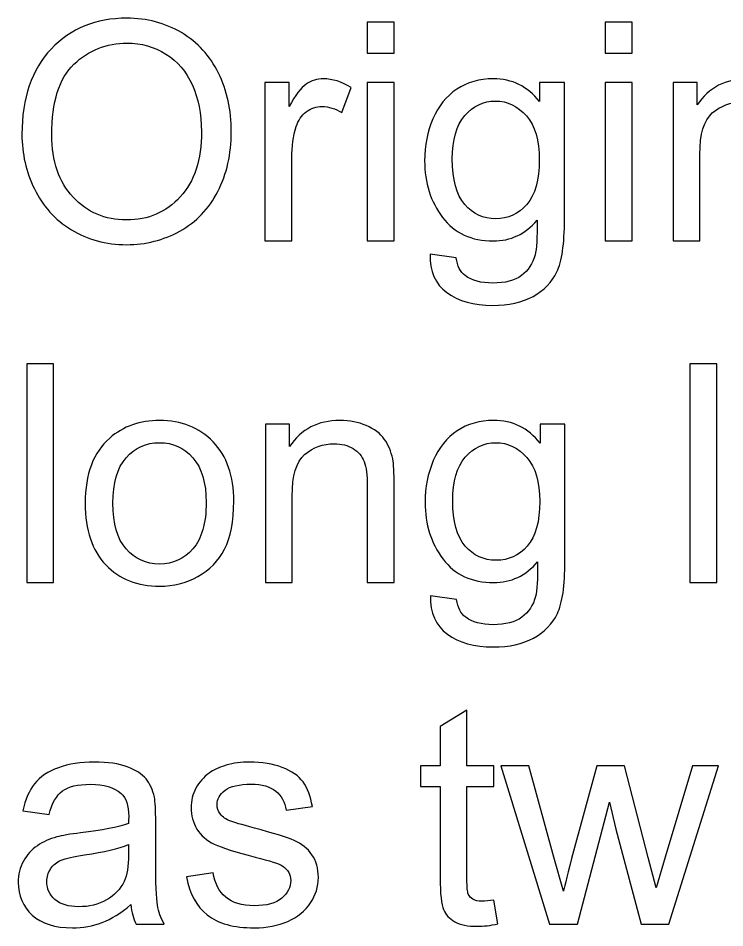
# Model space of a CAD drawing. Header units: centimetres. Extents: x -24.8 to 34.2, y -10 to 25.5.
# Drawn here: x -24.638 to -22.682, y 0.467 to 2.986 of the extents above; entities that cross this region are included whole.
import ezdxf

# ---------------------------------------------------------------- set-up
doc = ezdxf.new("R2010")
doc.units = ezdxf.units.CM
doc.header["$MEASUREMENT"] = 0
doc.layers.add('Layer 1', color=7, linetype='Continuous')

msp = doc.modelspace()

# ---------------------------------------------------------------- linework, layer by layer
at = {"layer": 'Layer 1', "color": 250}
for points, knots in [([(-24.62793, 2.66417), (-24.62793, 2.76478), (-24.60098, 2.84352), (-24.54693, 2.90039), (-24.54693, 2.90039), (-24.49289, 2.95726), (-24.42318, 2.98576), (-24.33766, 2.98576), (-24.33766, 2.98576), (-24.28179, 2.98576), (-24.23127, 2.97236), (-24.18639, 2.94569), (-24.18639, 2.94569), (-24.14152, 2.91888), (-24.10723, 2.88162), (-24.08367, 2.83379), (-24.08367, 2.83379), (-24.0601, 2.78609), (-24.04839, 2.73176), (-24.04839, 2.67123), (-24.04839, 2.67123), (-24.04839, 2.6097), (-24.06067, 2.55467), (-24.0855, 2.50627), (-24.0855, 2.50627), (-24.11034, 2.45773), (-24.14547, 2.42104), (-24.19091, 2.39606), (-24.19091, 2.39606), (-24.23649, 2.37109), (-24.28545, 2.35867), (-24.33809, 2.35867), (-24.33809, 2.35867), (-24.39524, 2.35867), (-24.44618, 2.37236), (-24.49105, 2.40001), (-24.49105, 2.40001), (-24.53607, 2.42753), (-24.57007, 2.46521), (-24.59322, 2.5129), (-24.59322, 2.5129), (-24.61636, 2.56046), (-24.62793, 2.61097), (-24.62793, 2.66417)], [0, 0, 0, 0, 0.0909091, 0.0909091, 0.0909091, 0.0909091, 0.1818182, 0.1818182, 0.1818182, 0.1818182, 0.2727273, 0.2727273, 0.2727273, 0.2727273, 0.3636364, 0.3636364, 0.3636364, 0.3636364, 0.4545455, 0.4545455, 0.4545455, 0.4545455, 0.5454545, 0.5454545, 0.5454545, 0.5454545, 0.6363636, 0.6363636, 0.6363636, 0.6363636, 0.7272727, 0.7272727, 0.7272727, 0.7272727, 0.8181818, 0.8181818, 0.8181818, 0.8181818, 0.9090909, 0.9090909, 0.9090909, 0.9090909, 1, 1, 1, 1]), ([(-23.67219, 2.88938), (-23.67219, 2.88938), (-23.67219, 2.97504), (-23.67219, 2.97504), (-23.67219, 2.97504), (-23.67219, 2.97504), (-23.59768, 2.97504), (-23.59768, 2.97504), (-23.59768, 2.97504), (-23.59768, 2.97504), (-23.59768, 2.88938), (-23.59768, 2.88938), (-23.59768, 2.88938), (-23.59768, 2.88938), (-23.67219, 2.88938), (-23.67219, 2.88938)], [0, 0, 0, 0, 0.25, 0.25, 0.25, 0.25, 0.5, 0.5, 0.5, 0.5, 0.75, 0.75, 0.75, 0.75, 1, 1, 1, 1]), ([(-23.01321, 2.88938), (-23.01321, 2.88938), (-23.01321, 2.97504), (-23.01321, 2.97504), (-23.01321, 2.97504), (-23.01321, 2.97504), (-22.9387, 2.97504), (-22.9387, 2.97504), (-22.9387, 2.97504), (-22.9387, 2.97504), (-22.9387, 2.88938), (-22.9387, 2.88938), (-22.9387, 2.88938), (-22.9387, 2.88938), (-23.01321, 2.88938), (-23.01321, 2.88938)], [0, 0, 0, 0, 0.25, 0.25, 0.25, 0.25, 0.5, 0.5, 0.5, 0.5, 0.75, 0.75, 0.75, 0.75, 1, 1, 1, 1]), ([(-24.54524, 2.6629), (-24.54524, 2.58981), (-24.52562, 2.53238), (-24.48639, 2.49032), (-24.48639, 2.49032), (-24.44703, 2.44827), (-24.39778, 2.42725), (-24.33851, 2.42725), (-24.33851, 2.42725), (-24.27812, 2.42725), (-24.22845, 2.44841), (-24.1895, 2.49089), (-24.1895, 2.49089), (-24.15055, 2.53336), (-24.13094, 2.59362), (-24.13094, 2.67165), (-24.13094, 2.67165), (-24.13094, 2.7209), (-24.13941, 2.76394), (-24.15606, 2.80077), (-24.15606, 2.80077), (-24.17271, 2.8376), (-24.19712, 2.8661), (-24.22915, 2.88642), (-24.22915, 2.88642), (-24.26132, 2.9066), (-24.29731, 2.91676), (-24.33724, 2.91676), (-24.33724, 2.91676), (-24.39411, 2.91676), (-24.44293, 2.89729), (-24.48385, 2.8582), (-24.48385, 2.8582), (-24.52478, 2.81925), (-24.54524, 2.75406), (-24.54524, 2.6629)], [0, 0, 0, 0, 0.1111111, 0.1111111, 0.1111111, 0.1111111, 0.2222222, 0.2222222, 0.2222222, 0.2222222, 0.3333333, 0.3333333, 0.3333333, 0.3333333, 0.4444444, 0.4444444, 0.4444444, 0.4444444, 0.5555556, 0.5555556, 0.5555556, 0.5555556, 0.6666667, 0.6666667, 0.6666667, 0.6666667, 0.7777778, 0.7777778, 0.7777778, 0.7777778, 0.8888889, 0.8888889, 0.8888889, 0.8888889, 1, 1, 1, 1]), ([(-23.95526, 2.36897), (-23.95526, 2.36897), (-23.95526, 2.80796), (-23.95526, 2.80796), (-23.95526, 2.80796), (-23.95526, 2.80796), (-23.88837, 2.80796), (-23.88837, 2.80796), (-23.88837, 2.80796), (-23.88837, 2.80796), (-23.88837, 2.7415), (-23.88837, 2.7415), (-23.88837, 2.7415), (-23.8713, 2.77254), (-23.85549, 2.79315), (-23.84096, 2.80302), (-23.84096, 2.80302), (-23.82656, 2.8129), (-23.81062, 2.81798), (-23.79326, 2.81798), (-23.79326, 2.81798), (-23.76815, 2.81798), (-23.74275, 2.80994), (-23.71678, 2.79399), (-23.71678, 2.79399), (-23.71678, 2.79399), (-23.74246, 2.72485), (-23.74246, 2.72485), (-23.74246, 2.72485), (-23.76053, 2.73571), (-23.77873, 2.74108), (-23.79693, 2.74108), (-23.79693, 2.74108), (-23.8133, 2.74108), (-23.82783, 2.73614), (-23.84082, 2.7264), (-23.84082, 2.7264), (-23.8538, 2.71652), (-23.86297, 2.70298), (-23.86847, 2.68562), (-23.86847, 2.68562), (-23.8768, 2.65923), (-23.88089, 2.63031), (-23.88089, 2.59884), (-23.88089, 2.59884), (-23.88089, 2.59884), (-23.88089, 2.36897), (-23.88089, 2.36897), (-23.88089, 2.36897), (-23.88089, 2.36897), (-23.95526, 2.36897), (-23.95526, 2.36897)], [0, 0, 0, 0, 0.0769231, 0.0769231, 0.0769231, 0.0769231, 0.1538462, 0.1538462, 0.1538462, 0.1538462, 0.2307692, 0.2307692, 0.2307692, 0.2307692, 0.3076923, 0.3076923, 0.3076923, 0.3076923, 0.3846154, 0.3846154, 0.3846154, 0.3846154, 0.4615385, 0.4615385, 0.4615385, 0.4615385, 0.5384615, 0.5384615, 0.5384615, 0.5384615, 0.6153846, 0.6153846, 0.6153846, 0.6153846, 0.6923077, 0.6923077, 0.6923077, 0.6923077, 0.7692308, 0.7692308, 0.7692308, 0.7692308, 0.8461538, 0.8461538, 0.8461538, 0.8461538, 0.9230769, 0.9230769, 0.9230769, 0.9230769, 1, 1, 1, 1]), ([(-23.67219, 2.36897), (-23.67219, 2.36897), (-23.67219, 2.80796), (-23.67219, 2.80796), (-23.67219, 2.80796), (-23.67219, 2.80796), (-23.59768, 2.80796), (-23.59768, 2.80796), (-23.59768, 2.80796), (-23.59768, 2.80796), (-23.59768, 2.36897), (-23.59768, 2.36897), (-23.59768, 2.36897), (-23.59768, 2.36897), (-23.67219, 2.36897), (-23.67219, 2.36897)], [0, 0, 0, 0, 0.25, 0.25, 0.25, 0.25, 0.5, 0.5, 0.5, 0.5, 0.75, 0.75, 0.75, 0.75, 1, 1, 1, 1]), ([(-23.49806, 2.33256), (-23.49806, 2.33256), (-23.42567, 2.32184), (-23.42567, 2.32184), (-23.42567, 2.32184), (-23.42271, 2.29954), (-23.41424, 2.28332), (-23.40055, 2.27302), (-23.40055, 2.27302), (-23.38207, 2.25933), (-23.35681, 2.25241), (-23.32492, 2.25241), (-23.32492, 2.25241), (-23.29034, 2.25241), (-23.26382, 2.25933), (-23.24505, 2.27302), (-23.24505, 2.27302), (-23.22628, 2.28684), (-23.21372, 2.30618), (-23.20709, 2.33087), (-23.20709, 2.33087), (-23.20314, 2.34611), (-23.20144, 2.37786), (-23.20173, 2.4264), (-23.20173, 2.4264), (-23.23418, 2.38816), (-23.27468, 2.36897), (-23.32322, 2.36897), (-23.32322, 2.36897), (-23.38362, 2.36897), (-23.43033, 2.3907), (-23.46335, 2.4343), (-23.46335, 2.4343), (-23.49636, 2.47777), (-23.51302, 2.53012), (-23.51302, 2.59094), (-23.51302, 2.59094), (-23.51302, 2.63285), (-23.5054, 2.67151), (-23.4903, 2.70693), (-23.4903, 2.70693), (-23.47506, 2.74235), (-23.45304, 2.76972), (-23.42426, 2.78905), (-23.42426, 2.78905), (-23.39547, 2.80825), (-23.3616, 2.81798), (-23.3228, 2.81798), (-23.3228, 2.81798), (-23.27101, 2.81798), (-23.22826, 2.79696), (-23.19467, 2.75505), (-23.19467, 2.75505), (-23.19467, 2.75505), (-23.19467, 2.80796), (-23.19467, 2.80796), (-23.19467, 2.80796), (-23.19467, 2.80796), (-23.12595, 2.80796), (-23.12595, 2.80796), (-23.12595, 2.80796), (-23.12595, 2.80796), (-23.12595, 2.42852), (-23.12595, 2.42852), (-23.12595, 2.42852), (-23.12595, 2.36022), (-23.13301, 2.31168), (-23.14684, 2.28318), (-23.14684, 2.28318), (-23.16081, 2.25467), (-23.18282, 2.23209), (-23.21302, 2.21558), (-23.21302, 2.21558), (-23.24321, 2.19907), (-23.28033, 2.19075), (-23.32449, 2.19075), (-23.32449, 2.19075), (-23.37684, 2.19075), (-23.41918, 2.2026), (-23.45135, 2.22617), (-23.45135, 2.22617), (-23.48366, 2.24973), (-23.49919, 2.28515), (-23.49806, 2.33256)], [0, 0, 0, 0, 0.047619, 0.047619, 0.047619, 0.047619, 0.0952381, 0.0952381, 0.0952381, 0.0952381, 0.1428571, 0.1428571, 0.1428571, 0.1428571, 0.1904762, 0.1904762, 0.1904762, 0.1904762, 0.2380952, 0.2380952, 0.2380952, 0.2380952, 0.2857143, 0.2857143, 0.2857143, 0.2857143, 0.3333333, 0.3333333, 0.3333333, 0.3333333, 0.3809524, 0.3809524, 0.3809524, 0.3809524, 0.4285714, 0.4285714, 0.4285714, 0.4285714, 0.4761905, 0.4761905, 0.4761905, 0.4761905, 0.5238095, 0.5238095, 0.5238095, 0.5238095, 0.5714286, 0.5714286, 0.5714286, 0.5714286, 0.6190476, 0.6190476, 0.6190476, 0.6190476, 0.6666667, 0.6666667, 0.6666667, 0.6666667, 0.7142857, 0.7142857, 0.7142857, 0.7142857, 0.7619048, 0.7619048, 0.7619048, 0.7619048, 0.8095238, 0.8095238, 0.8095238, 0.8095238, 0.8571429, 0.8571429, 0.8571429, 0.8571429, 0.9047619, 0.9047619, 0.9047619, 0.9047619, 0.952381, 0.952381, 0.952381, 0.952381, 1, 1, 1, 1]), ([(-23.01321, 2.36897), (-23.01321, 2.36897), (-23.01321, 2.80796), (-23.01321, 2.80796), (-23.01321, 2.80796), (-23.01321, 2.80796), (-22.9387, 2.80796), (-22.9387, 2.80796), (-22.9387, 2.80796), (-22.9387, 2.80796), (-22.9387, 2.36897), (-22.9387, 2.36897), (-22.9387, 2.36897), (-22.9387, 2.36897), (-23.01321, 2.36897), (-23.01321, 2.36897)], [0, 0, 0, 0, 0.25, 0.25, 0.25, 0.25, 0.5, 0.5, 0.5, 0.5, 0.75, 0.75, 0.75, 0.75, 1, 1, 1, 1]), ([(-22.82539, 2.36897), (-22.82539, 2.36897), (-22.82539, 2.80796), (-22.82539, 2.80796), (-22.82539, 2.80796), (-22.82539, 2.80796), (-22.7585, 2.80796), (-22.7585, 2.80796), (-22.7585, 2.80796), (-22.7585, 2.80796), (-22.7585, 2.74559), (-22.7585, 2.74559), (-22.7585, 2.74559), (-22.72619, 2.79385), (-22.67962, 2.81798), (-22.61881, 2.81798), (-22.61881, 2.81798), (-22.59228, 2.81798), (-22.56801, 2.81318), (-22.54585, 2.80373), (-22.54585, 2.80373), (-22.52356, 2.79413), (-22.50705, 2.78172), (-22.49604, 2.76619), (-22.49604, 2.76619), (-22.48489, 2.75081), (-22.47727, 2.73247), (-22.47276, 2.7113), (-22.47276, 2.7113), (-22.47008, 2.69747), (-22.46866, 2.67334), (-22.46866, 2.63891), (-22.46866, 2.63891), (-22.46866, 2.63891), (-22.46866, 2.36897), (-22.46866, 2.36897), (-22.46866, 2.36897), (-22.46866, 2.36897), (-22.54317, 2.36897), (-22.54317, 2.36897), (-22.54317, 2.36897), (-22.54317, 2.36897), (-22.54317, 2.63609), (-22.54317, 2.63609), (-22.54317, 2.63609), (-22.54317, 2.66629), (-22.54599, 2.68901), (-22.55178, 2.70411), (-22.55178, 2.70411), (-22.55756, 2.71906), (-22.56786, 2.73106), (-22.58254, 2.73995), (-22.58254, 2.73995), (-22.59736, 2.74898), (-22.61457, 2.75349), (-22.63447, 2.75349), (-22.63447, 2.75349), (-22.66622, 2.75349), (-22.69345, 2.74333), (-22.71659, 2.7233), (-22.71659, 2.7233), (-22.7396, 2.70312), (-22.75103, 2.66502), (-22.75103, 2.60872), (-22.75103, 2.60872), (-22.75103, 2.60872), (-22.75103, 2.36897), (-22.75103, 2.36897), (-22.75103, 2.36897), (-22.75103, 2.36897), (-22.82539, 2.36897), (-22.82539, 2.36897)], [0, 0, 0, 0, 0.0555556, 0.0555556, 0.0555556, 0.0555556, 0.1111111, 0.1111111, 0.1111111, 0.1111111, 0.1666667, 0.1666667, 0.1666667, 0.1666667, 0.2222222, 0.2222222, 0.2222222, 0.2222222, 0.2777778, 0.2777778, 0.2777778, 0.2777778, 0.3333333, 0.3333333, 0.3333333, 0.3333333, 0.3888889, 0.3888889, 0.3888889, 0.3888889, 0.4444444, 0.4444444, 0.4444444, 0.4444444, 0.5, 0.5, 0.5, 0.5, 0.5555556, 0.5555556, 0.5555556, 0.5555556, 0.6111111, 0.6111111, 0.6111111, 0.6111111, 0.6666667, 0.6666667, 0.6666667, 0.6666667, 0.7222222, 0.7222222, 0.7222222, 0.7222222, 0.7777778, 0.7777778, 0.7777778, 0.7777778, 0.8333333, 0.8333333, 0.8333333, 0.8333333, 0.8888889, 0.8888889, 0.8888889, 0.8888889, 0.9444444, 0.9444444, 0.9444444, 0.9444444, 1, 1, 1, 1]), ([(-23.43653, 2.5963), (-23.43653, 2.53873), (-23.4251, 2.49667), (-23.4021, 2.47029), (-23.4021, 2.47029), (-23.37924, 2.44376), (-23.3506, 2.43064), (-23.31617, 2.43064), (-23.31617, 2.43064), (-23.28202, 2.43064), (-23.25337, 2.44376), (-23.23023, 2.47), (-23.23023, 2.47), (-23.20709, 2.49639), (-23.19552, 2.5376), (-23.19552, 2.5939), (-23.19552, 2.5939), (-23.19552, 2.64766), (-23.20737, 2.68816), (-23.23122, 2.7154), (-23.23122, 2.7154), (-23.25507, 2.74263), (-23.28385, 2.75632), (-23.31744, 2.75632), (-23.31744, 2.75632), (-23.35046, 2.75632), (-23.37854, 2.74291), (-23.40182, 2.71596), (-23.40182, 2.71596), (-23.42496, 2.68915), (-23.43653, 2.64921), (-23.43653, 2.5963)], [0, 0, 0, 0, 0.125, 0.125, 0.125, 0.125, 0.25, 0.25, 0.25, 0.25, 0.375, 0.375, 0.375, 0.375, 0.5, 0.5, 0.5, 0.5, 0.625, 0.625, 0.625, 0.625, 0.75, 0.75, 0.75, 0.75, 0.875, 0.875, 0.875, 0.875, 1, 1, 1, 1]), ([(-24.61466, 1.42311), (-24.61466, 1.42311), (-24.61466, 2.02918), (-24.61466, 2.02918), (-24.61466, 2.02918), (-24.61466, 2.02918), (-24.5403, 2.02918), (-24.5403, 2.02918), (-24.5403, 2.02918), (-24.5403, 2.02918), (-24.5403, 1.42311), (-24.5403, 1.42311), (-24.5403, 1.42311), (-24.5403, 1.42311), (-24.61466, 1.42311), (-24.61466, 1.42311)], [0, 0, 0, 0, 0.25, 0.25, 0.25, 0.25, 0.5, 0.5, 0.5, 0.5, 0.75, 0.75, 0.75, 0.75, 1, 1, 1, 1]), ([(-22.77869, 1.42311), (-22.77869, 1.42311), (-22.77869, 2.02918), (-22.77869, 2.02918), (-22.77869, 2.02918), (-22.77869, 2.02918), (-22.70433, 2.02918), (-22.70433, 2.02918), (-22.70433, 2.02918), (-22.70433, 2.02918), (-22.70433, 1.42311), (-22.70433, 1.42311), (-22.70433, 1.42311), (-22.70433, 1.42311), (-22.77869, 1.42311), (-22.77869, 1.42311)], [0, 0, 0, 0, 0.25, 0.25, 0.25, 0.25, 0.5, 0.5, 0.5, 0.5, 0.75, 0.75, 0.75, 0.75, 1, 1, 1, 1]), ([(-24.45267, 1.64268), (-24.45267, 1.72396), (-24.43009, 1.78421), (-24.3848, 1.8233), (-24.3848, 1.8233), (-24.34712, 1.85575), (-24.30112, 1.87212), (-24.24679, 1.87212), (-24.24679, 1.87212), (-24.18639, 1.87212), (-24.13701, 1.85237), (-24.09877, 1.81271), (-24.09877, 1.81271), (-24.06038, 1.7732), (-24.04133, 1.71859), (-24.04133, 1.64889), (-24.04133, 1.64889), (-24.04133, 1.5923), (-24.0498, 1.54785), (-24.06673, 1.51554), (-24.06673, 1.51554), (-24.08367, 1.48308), (-24.10836, 1.45796), (-24.14067, 1.44004), (-24.14067, 1.44004), (-24.17313, 1.42212), (-24.20841, 1.41323), (-24.24679, 1.41323), (-24.24679, 1.41323), (-24.30817, 1.41323), (-24.35784, 1.43285), (-24.3958, 1.47236), (-24.3958, 1.47236), (-24.43376, 1.51173), (-24.45267, 1.56845), (-24.45267, 1.64268)], [0, 0, 0, 0, 0.1111111, 0.1111111, 0.1111111, 0.1111111, 0.2222222, 0.2222222, 0.2222222, 0.2222222, 0.3333333, 0.3333333, 0.3333333, 0.3333333, 0.4444444, 0.4444444, 0.4444444, 0.4444444, 0.5555556, 0.5555556, 0.5555556, 0.5555556, 0.6666667, 0.6666667, 0.6666667, 0.6666667, 0.7777778, 0.7777778, 0.7777778, 0.7777778, 0.8888889, 0.8888889, 0.8888889, 0.8888889, 1, 1, 1, 1]), ([(-23.95399, 1.42311), (-23.95399, 1.42311), (-23.95399, 1.8621), (-23.95399, 1.8621), (-23.95399, 1.8621), (-23.95399, 1.8621), (-23.8871, 1.8621), (-23.8871, 1.8621), (-23.8871, 1.8621), (-23.8871, 1.8621), (-23.8871, 1.79973), (-23.8871, 1.79973), (-23.8871, 1.79973), (-23.85479, 1.84799), (-23.80822, 1.87212), (-23.74741, 1.87212), (-23.74741, 1.87212), (-23.72088, 1.87212), (-23.69661, 1.86732), (-23.67445, 1.85787), (-23.67445, 1.85787), (-23.65216, 1.84827), (-23.63565, 1.83586), (-23.62464, 1.82033), (-23.62464, 1.82033), (-23.61349, 1.80495), (-23.60587, 1.78661), (-23.60136, 1.76544), (-23.60136, 1.76544), (-23.59868, 1.75161), (-23.59726, 1.72748), (-23.59726, 1.69305), (-23.59726, 1.69305), (-23.59726, 1.69305), (-23.59726, 1.42311), (-23.59726, 1.42311), (-23.59726, 1.42311), (-23.59726, 1.42311), (-23.67177, 1.42311), (-23.67177, 1.42311), (-23.67177, 1.42311), (-23.67177, 1.42311), (-23.67177, 1.69023), (-23.67177, 1.69023), (-23.67177, 1.69023), (-23.67177, 1.72043), (-23.67459, 1.74315), (-23.68038, 1.75825), (-23.68038, 1.75825), (-23.68616, 1.7732), (-23.69646, 1.7852), (-23.71114, 1.79409), (-23.71114, 1.79409), (-23.72596, 1.80312), (-23.74317, 1.80763), (-23.76307, 1.80763), (-23.76307, 1.80763), (-23.79482, 1.80763), (-23.82205, 1.79747), (-23.84519, 1.77744), (-23.84519, 1.77744), (-23.8682, 1.75726), (-23.87963, 1.71916), (-23.87963, 1.66286), (-23.87963, 1.66286), (-23.87963, 1.66286), (-23.87963, 1.42311), (-23.87963, 1.42311), (-23.87963, 1.42311), (-23.87963, 1.42311), (-23.95399, 1.42311), (-23.95399, 1.42311)], [0, 0, 0, 0, 0.0555556, 0.0555556, 0.0555556, 0.0555556, 0.1111111, 0.1111111, 0.1111111, 0.1111111, 0.1666667, 0.1666667, 0.1666667, 0.1666667, 0.2222222, 0.2222222, 0.2222222, 0.2222222, 0.2777778, 0.2777778, 0.2777778, 0.2777778, 0.3333333, 0.3333333, 0.3333333, 0.3333333, 0.3888889, 0.3888889, 0.3888889, 0.3888889, 0.4444444, 0.4444444, 0.4444444, 0.4444444, 0.5, 0.5, 0.5, 0.5, 0.5555556, 0.5555556, 0.5555556, 0.5555556, 0.6111111, 0.6111111, 0.6111111, 0.6111111, 0.6666667, 0.6666667, 0.6666667, 0.6666667, 0.7222222, 0.7222222, 0.7222222, 0.7222222, 0.7777778, 0.7777778, 0.7777778, 0.7777778, 0.8333333, 0.8333333, 0.8333333, 0.8333333, 0.8888889, 0.8888889, 0.8888889, 0.8888889, 0.9444444, 0.9444444, 0.9444444, 0.9444444, 1, 1, 1, 1]), ([(-23.4968, 1.3867), (-23.4968, 1.3867), (-23.42441, 1.37598), (-23.42441, 1.37598), (-23.42441, 1.37598), (-23.42145, 1.35368), (-23.41298, 1.33746), (-23.39929, 1.32716), (-23.39929, 1.32716), (-23.38081, 1.31347), (-23.35555, 1.30655), (-23.32366, 1.30655), (-23.32366, 1.30655), (-23.28908, 1.30655), (-23.26256, 1.31347), (-23.24379, 1.32716), (-23.24379, 1.32716), (-23.22502, 1.34098), (-23.21246, 1.36032), (-23.20583, 1.38501), (-23.20583, 1.38501), (-23.20188, 1.40025), (-23.20018, 1.432), (-23.20047, 1.48054), (-23.20047, 1.48054), (-23.23292, 1.4423), (-23.27342, 1.42311), (-23.32196, 1.42311), (-23.32196, 1.42311), (-23.38236, 1.42311), (-23.42907, 1.44484), (-23.46209, 1.48844), (-23.46209, 1.48844), (-23.4951, 1.53191), (-23.51176, 1.58426), (-23.51176, 1.64508), (-23.51176, 1.64508), (-23.51176, 1.68699), (-23.50414, 1.72565), (-23.48904, 1.76107), (-23.48904, 1.76107), (-23.4738, 1.79649), (-23.45178, 1.82386), (-23.423, 1.84319), (-23.423, 1.84319), (-23.39421, 1.86239), (-23.36034, 1.87212), (-23.32154, 1.87212), (-23.32154, 1.87212), (-23.26975, 1.87212), (-23.227, 1.8511), (-23.19341, 1.80919), (-23.19341, 1.80919), (-23.19341, 1.80919), (-23.19341, 1.8621), (-23.19341, 1.8621), (-23.19341, 1.8621), (-23.19341, 1.8621), (-23.12469, 1.8621), (-23.12469, 1.8621), (-23.12469, 1.8621), (-23.12469, 1.8621), (-23.12469, 1.48266), (-23.12469, 1.48266), (-23.12469, 1.48266), (-23.12469, 1.41436), (-23.13175, 1.36582), (-23.14558, 1.33732), (-23.14558, 1.33732), (-23.15955, 1.30881), (-23.18156, 1.28623), (-23.21176, 1.26972), (-23.21176, 1.26972), (-23.24195, 1.25321), (-23.27907, 1.24489), (-23.32323, 1.24489), (-23.32323, 1.24489), (-23.37558, 1.24489), (-23.41792, 1.25674), (-23.45009, 1.28031), (-23.45009, 1.28031), (-23.4824, 1.30387), (-23.49793, 1.33929), (-23.4968, 1.3867)], [0, 0, 0, 0, 0.047619, 0.047619, 0.047619, 0.047619, 0.0952381, 0.0952381, 0.0952381, 0.0952381, 0.1428571, 0.1428571, 0.1428571, 0.1428571, 0.1904762, 0.1904762, 0.1904762, 0.1904762, 0.2380952, 0.2380952, 0.2380952, 0.2380952, 0.2857143, 0.2857143, 0.2857143, 0.2857143, 0.3333333, 0.3333333, 0.3333333, 0.3333333, 0.3809524, 0.3809524, 0.3809524, 0.3809524, 0.4285714, 0.4285714, 0.4285714, 0.4285714, 0.4761905, 0.4761905, 0.4761905, 0.4761905, 0.5238095, 0.5238095, 0.5238095, 0.5238095, 0.5714286, 0.5714286, 0.5714286, 0.5714286, 0.6190476, 0.6190476, 0.6190476, 0.6190476, 0.6666667, 0.6666667, 0.6666667, 0.6666667, 0.7142857, 0.7142857, 0.7142857, 0.7142857, 0.7619048, 0.7619048, 0.7619048, 0.7619048, 0.8095238, 0.8095238, 0.8095238, 0.8095238, 0.8571429, 0.8571429, 0.8571429, 0.8571429, 0.9047619, 0.9047619, 0.9047619, 0.9047619, 0.952381, 0.952381, 0.952381, 0.952381, 1, 1, 1, 1]), ([(-24.37619, 1.64268), (-24.37619, 1.58637), (-24.36391, 1.54432), (-24.33936, 1.51638), (-24.33936, 1.51638), (-24.3148, 1.4883), (-24.2839, 1.47433), (-24.24679, 1.47433), (-24.24679, 1.47433), (-24.20982, 1.47433), (-24.17906, 1.48844), (-24.1545, 1.51652), (-24.1545, 1.51652), (-24.13009, 1.54461), (-24.11782, 1.5875), (-24.11782, 1.64508), (-24.11782, 1.64508), (-24.11782, 1.6994), (-24.13009, 1.74061), (-24.15479, 1.76855), (-24.15479, 1.76855), (-24.17948, 1.79649), (-24.2101, 1.81046), (-24.24679, 1.81046), (-24.24679, 1.81046), (-24.2839, 1.81046), (-24.3148, 1.79649), (-24.33936, 1.76869), (-24.33936, 1.76869), (-24.36391, 1.74089), (-24.37619, 1.69884), (-24.37619, 1.64268)], [0, 0, 0, 0, 0.125, 0.125, 0.125, 0.125, 0.25, 0.25, 0.25, 0.25, 0.375, 0.375, 0.375, 0.375, 0.5, 0.5, 0.5, 0.5, 0.625, 0.625, 0.625, 0.625, 0.75, 0.75, 0.75, 0.75, 0.875, 0.875, 0.875, 0.875, 1, 1, 1, 1]), ([(-23.43527, 1.65044), (-23.43527, 1.59287), (-23.42384, 1.55081), (-23.40084, 1.52443), (-23.40084, 1.52443), (-23.37798, 1.4979), (-23.34934, 1.48478), (-23.31491, 1.48478), (-23.31491, 1.48478), (-23.28076, 1.48478), (-23.25211, 1.4979), (-23.22897, 1.52414), (-23.22897, 1.52414), (-23.20583, 1.55053), (-23.19426, 1.59174), (-23.19426, 1.64804), (-23.19426, 1.64804), (-23.19426, 1.7018), (-23.20611, 1.7423), (-23.22996, 1.76954), (-23.22996, 1.76954), (-23.25381, 1.79677), (-23.28259, 1.81046), (-23.31618, 1.81046), (-23.31618, 1.81046), (-23.3492, 1.81046), (-23.37728, 1.79705), (-23.40056, 1.7701), (-23.40056, 1.7701), (-23.4237, 1.74329), (-23.43527, 1.70335), (-23.43527, 1.65044)], [0, 0, 0, 0, 0.125, 0.125, 0.125, 0.125, 0.25, 0.25, 0.25, 0.25, 0.375, 0.375, 0.375, 0.375, 0.5, 0.5, 0.5, 0.5, 0.625, 0.625, 0.625, 0.625, 0.75, 0.75, 0.75, 0.75, 0.875, 0.875, 0.875, 0.875, 1, 1, 1, 1]), ([(-23.32111, 0.54385), (-23.32111, 0.54385), (-23.31039, 0.4781), (-23.31039, 0.4781), (-23.31039, 0.4781), (-23.33127, 0.47372), (-23.35004, 0.47146), (-23.36655, 0.47146), (-23.36655, 0.47146), (-23.39364, 0.47146), (-23.41453, 0.4757), (-23.42949, 0.48431), (-23.42949, 0.48431), (-23.4443, 0.49277), (-23.45474, 0.50406), (-23.46081, 0.51803), (-23.46081, 0.51803), (-23.46688, 0.53186), (-23.46998, 0.56121), (-23.46998, 0.6058), (-23.46998, 0.6058), (-23.46998, 0.6058), (-23.46998, 0.85839), (-23.46998, 0.85839), (-23.46998, 0.85839), (-23.46998, 0.85839), (-23.52459, 0.85839), (-23.52459, 0.85839), (-23.52459, 0.85839), (-23.52459, 0.85839), (-23.52459, 0.91624), (-23.52459, 0.91624), (-23.52459, 0.91624), (-23.52459, 0.91624), (-23.46998, 0.91624), (-23.46998, 0.91624), (-23.46998, 0.91624), (-23.46998, 0.91624), (-23.46998, 1.02504), (-23.46998, 1.02504), (-23.46998, 1.02504), (-23.46998, 1.02504), (-23.3959, 1.06963), (-23.3959, 1.06963), (-23.3959, 1.06963), (-23.3959, 1.06963), (-23.3959, 0.91624), (-23.3959, 0.91624), (-23.3959, 0.91624), (-23.3959, 0.91624), (-23.32111, 0.91624), (-23.32111, 0.91624), (-23.32111, 0.91624), (-23.32111, 0.91624), (-23.32111, 0.85839), (-23.32111, 0.85839), (-23.32111, 0.85839), (-23.32111, 0.85839), (-23.3959, 0.85839), (-23.3959, 0.85839), (-23.3959, 0.85839), (-23.3959, 0.85839), (-23.3959, 0.60171), (-23.3959, 0.60171), (-23.3959, 0.60171), (-23.3959, 0.5804), (-23.39463, 0.56685), (-23.39209, 0.56079), (-23.39209, 0.56079), (-23.38941, 0.55472), (-23.38518, 0.54992), (-23.37925, 0.54625), (-23.37925, 0.54625), (-23.37332, 0.54273), (-23.36486, 0.54089), (-23.35385, 0.54089), (-23.35385, 0.54089), (-23.34552, 0.54089), (-23.33466, 0.54188), (-23.32111, 0.54385)], [0, 0, 0, 0, 0.05, 0.05, 0.05, 0.05, 0.1, 0.1, 0.1, 0.1, 0.15, 0.15, 0.15, 0.15, 0.2, 0.2, 0.2, 0.2, 0.25, 0.25, 0.25, 0.25, 0.3, 0.3, 0.3, 0.3, 0.35, 0.35, 0.35, 0.35, 0.4, 0.4, 0.4, 0.4, 0.45, 0.45, 0.45, 0.45, 0.5, 0.5, 0.5, 0.5, 0.55, 0.55, 0.55, 0.55, 0.6, 0.6, 0.6, 0.6, 0.65, 0.65, 0.65, 0.65, 0.7, 0.7, 0.7, 0.7, 0.75, 0.75, 0.75, 0.75, 0.8, 0.8, 0.8, 0.8, 0.85, 0.85, 0.85, 0.85, 0.9, 0.9, 0.9, 0.9, 0.95, 0.95, 0.95, 0.95, 1, 1, 1, 1]), ([(-24.32652, 0.53144), (-24.35417, 0.50801), (-24.3807, 0.4915), (-24.4061, 0.48177), (-24.4061, 0.48177), (-24.43164, 0.47217), (-24.45902, 0.46737), (-24.48823, 0.46737), (-24.48823, 0.46737), (-24.53649, 0.46737), (-24.57346, 0.47908), (-24.59942, 0.50265), (-24.59942, 0.50265), (-24.62525, 0.52622), (-24.63823, 0.55641), (-24.63823, 0.59296), (-24.63823, 0.59296), (-24.63823, 0.61455), (-24.63343, 0.63416), (-24.62355, 0.65194), (-24.62355, 0.65194), (-24.61382, 0.66972), (-24.60098, 0.68398), (-24.58517, 0.6947), (-24.58517, 0.6947), (-24.56923, 0.70542), (-24.55145, 0.71361), (-24.53155, 0.71911), (-24.53155, 0.71911), (-24.51702, 0.72292), (-24.495, 0.72673), (-24.46551, 0.73026), (-24.46551, 0.73026), (-24.4054, 0.73746), (-24.36109, 0.74592), (-24.33273, 0.75594), (-24.33273, 0.75594), (-24.33244, 0.7661), (-24.3323, 0.77259), (-24.3323, 0.77527), (-24.3323, 0.77527), (-24.3323, 0.80561), (-24.33936, 0.82706), (-24.35347, 0.83934), (-24.35347, 0.83934), (-24.37238, 0.85627), (-24.40074, 0.8646), (-24.43814, 0.8646), (-24.43814, 0.8646), (-24.47313, 0.8646), (-24.49895, 0.85853), (-24.51575, 0.84625), (-24.51575, 0.84625), (-24.5324, 0.83398), (-24.54467, 0.81225), (-24.55272, 0.78106), (-24.55272, 0.78106), (-24.55272, 0.78106), (-24.62539, 0.79108), (-24.62539, 0.79108), (-24.62539, 0.79108), (-24.61876, 0.82212), (-24.60789, 0.84738), (-24.59279, 0.86643), (-24.59279, 0.86643), (-24.57769, 0.88562), (-24.55568, 0.90044), (-24.52703, 0.91074), (-24.52703, 0.91074), (-24.49839, 0.92104), (-24.46523, 0.92626), (-24.42741, 0.92626), (-24.42741, 0.92626), (-24.38988, 0.92626), (-24.35954, 0.92175), (-24.33611, 0.913), (-24.33611, 0.913), (-24.31269, 0.90411), (-24.29547, 0.8931), (-24.28433, 0.8797), (-24.28433, 0.8797), (-24.27332, 0.86629), (-24.2657, 0.8495), (-24.26118, 0.82904), (-24.26118, 0.82904), (-24.25878, 0.81634), (-24.25751, 0.79348), (-24.25751, 0.76046), (-24.25751, 0.76046), (-24.25751, 0.76046), (-24.25751, 0.66126), (-24.25751, 0.66126), (-24.25751, 0.66126), (-24.25751, 0.59197), (-24.25596, 0.54823), (-24.25272, 0.53003), (-24.25272, 0.53003), (-24.24961, 0.51168), (-24.24326, 0.49404), (-24.23395, 0.47725), (-24.23395, 0.47725), (-24.23395, 0.47725), (-24.3117, 0.47725), (-24.3117, 0.47725), (-24.3117, 0.47725), (-24.31932, 0.49263), (-24.3244, 0.51069), (-24.32652, 0.53144)], [0, 0, 0, 0, 0.037037, 0.037037, 0.037037, 0.037037, 0.0740741, 0.0740741, 0.0740741, 0.0740741, 0.1111111, 0.1111111, 0.1111111, 0.1111111, 0.1481481, 0.1481481, 0.1481481, 0.1481481, 0.1851852, 0.1851852, 0.1851852, 0.1851852, 0.2222222, 0.2222222, 0.2222222, 0.2222222, 0.2592593, 0.2592593, 0.2592593, 0.2592593, 0.2962963, 0.2962963, 0.2962963, 0.2962963, 0.3333333, 0.3333333, 0.3333333, 0.3333333, 0.3703704, 0.3703704, 0.3703704, 0.3703704, 0.4074074, 0.4074074, 0.4074074, 0.4074074, 0.4444444, 0.4444444, 0.4444444, 0.4444444, 0.4814815, 0.4814815, 0.4814815, 0.4814815, 0.5185185, 0.5185185, 0.5185185, 0.5185185, 0.5555556, 0.5555556, 0.5555556, 0.5555556, 0.5925926, 0.5925926, 0.5925926, 0.5925926, 0.6296296, 0.6296296, 0.6296296, 0.6296296, 0.6666667, 0.6666667, 0.6666667, 0.6666667, 0.7037037, 0.7037037, 0.7037037, 0.7037037, 0.7407407, 0.7407407, 0.7407407, 0.7407407, 0.7777778, 0.7777778, 0.7777778, 0.7777778, 0.8148148, 0.8148148, 0.8148148, 0.8148148, 0.8518519, 0.8518519, 0.8518519, 0.8518519, 0.8888889, 0.8888889, 0.8888889, 0.8888889, 0.9259259, 0.9259259, 0.9259259, 0.9259259, 0.962963, 0.962963, 0.962963, 0.962963, 1, 1, 1, 1]), ([(-24.17186, 0.60834), (-24.17186, 0.60834), (-24.09835, 0.61991), (-24.09835, 0.61991), (-24.09835, 0.61991), (-24.09425, 0.59042), (-24.08268, 0.56784), (-24.06377, 0.55204), (-24.06377, 0.55204), (-24.04501, 0.53638), (-24.01862, 0.52847), (-23.98461, 0.52847), (-23.98461, 0.52847), (-23.95046, 0.52847), (-23.92506, 0.53553), (-23.90855, 0.54936), (-23.90855, 0.54936), (-23.89204, 0.56333), (-23.88372, 0.5797), (-23.88372, 0.59832), (-23.88372, 0.59832), (-23.88372, 0.61526), (-23.89106, 0.62838), (-23.90573, 0.63812), (-23.90573, 0.63812), (-23.91589, 0.64475), (-23.94129, 0.65307), (-23.98179, 0.66323), (-23.98179, 0.66323), (-24.03626, 0.67706), (-24.07422, 0.68892), (-24.09524, 0.69907), (-24.09524, 0.69907), (-24.11627, 0.70909), (-24.13235, 0.72306), (-24.14322, 0.74084), (-24.14322, 0.74084), (-24.15408, 0.75862), (-24.15959, 0.77824), (-24.15959, 0.79969), (-24.15959, 0.79969), (-24.15959, 0.8193), (-24.15507, 0.83736), (-24.14604, 0.85401), (-24.14604, 0.85401), (-24.13715, 0.87081), (-24.12488, 0.88463), (-24.10949, 0.89564), (-24.10949, 0.89564), (-24.09792, 0.90411), (-24.08212, 0.91145), (-24.06222, 0.91737), (-24.06222, 0.91737), (-24.04218, 0.9233), (-24.02074, 0.92626), (-23.99788, 0.92626), (-23.99788, 0.92626), (-23.96345, 0.92626), (-23.93325, 0.92118), (-23.90714, 0.9113), (-23.90714, 0.9113), (-23.88104, 0.90143), (-23.86185, 0.88802), (-23.84943, 0.87109), (-23.84943, 0.87109), (-23.83701, 0.85401), (-23.82854, 0.83144), (-23.82389, 0.80307), (-23.82389, 0.80307), (-23.82389, 0.80307), (-23.89656, 0.79305), (-23.89656, 0.79305), (-23.89656, 0.79305), (-23.89995, 0.81563), (-23.90954, 0.83327), (-23.92535, 0.84597), (-23.92535, 0.84597), (-23.94115, 0.85867), (-23.96359, 0.86502), (-23.99251, 0.86502), (-23.99251, 0.86502), (-24.02666, 0.86502), (-24.05107, 0.85938), (-24.06561, 0.84809), (-24.06561, 0.84809), (-24.08028, 0.8368), (-24.08762, 0.82353), (-24.08762, 0.80844), (-24.08762, 0.80844), (-24.08762, 0.7987), (-24.08452, 0.79009), (-24.07845, 0.78233), (-24.07845, 0.78233), (-24.07238, 0.77429), (-24.06293, 0.7678), (-24.04995, 0.76243), (-24.04995, 0.76243), (-24.04247, 0.75975), (-24.02059, 0.7534), (-23.98419, 0.74352), (-23.98419, 0.74352), (-23.93155, 0.72941), (-23.89487, 0.71798), (-23.87412, 0.70895), (-23.87412, 0.70895), (-23.85324, 0.70006), (-23.83687, 0.68694), (-23.82502, 0.66987), (-23.82502, 0.66987), (-23.81316, 0.65279), (-23.80724, 0.63162), (-23.80724, 0.60622), (-23.80724, 0.60622), (-23.80724, 0.58139), (-23.81457, 0.55811), (-23.82897, 0.53609), (-23.82897, 0.53609), (-23.8435, 0.51422), (-23.86439, 0.49729), (-23.89162, 0.48529), (-23.89162, 0.48529), (-23.91885, 0.4733), (-23.94976, 0.46737), (-23.98419, 0.46737), (-23.98419, 0.46737), (-24.04134, 0.46737), (-24.0848, 0.47923), (-24.11472, 0.50293), (-24.11472, 0.50293), (-24.14463, 0.52664), (-24.16368, 0.56177), (-24.17186, 0.60834)], [0, 0, 0, 0, 0.030303, 0.030303, 0.030303, 0.030303, 0.0606061, 0.0606061, 0.0606061, 0.0606061, 0.0909091, 0.0909091, 0.0909091, 0.0909091, 0.1212121, 0.1212121, 0.1212121, 0.1212121, 0.1515152, 0.1515152, 0.1515152, 0.1515152, 0.1818182, 0.1818182, 0.1818182, 0.1818182, 0.2121212, 0.2121212, 0.2121212, 0.2121212, 0.2424242, 0.2424242, 0.2424242, 0.2424242, 0.2727273, 0.2727273, 0.2727273, 0.2727273, 0.3030303, 0.3030303, 0.3030303, 0.3030303, 0.3333333, 0.3333333, 0.3333333, 0.3333333, 0.3636364, 0.3636364, 0.3636364, 0.3636364, 0.3939394, 0.3939394, 0.3939394, 0.3939394, 0.4242424, 0.4242424, 0.4242424, 0.4242424, 0.4545455, 0.4545455, 0.4545455, 0.4545455, 0.4848485, 0.4848485, 0.4848485, 0.4848485, 0.5151515, 0.5151515, 0.5151515, 0.5151515, 0.5454545, 0.5454545, 0.5454545, 0.5454545, 0.5757576, 0.5757576, 0.5757576, 0.5757576, 0.6060606, 0.6060606, 0.6060606, 0.6060606, 0.6363636, 0.6363636, 0.6363636, 0.6363636, 0.6666667, 0.6666667, 0.6666667, 0.6666667, 0.6969697, 0.6969697, 0.6969697, 0.6969697, 0.7272727, 0.7272727, 0.7272727, 0.7272727, 0.7575758, 0.7575758, 0.7575758, 0.7575758, 0.7878788, 0.7878788, 0.7878788, 0.7878788, 0.8181818, 0.8181818, 0.8181818, 0.8181818, 0.8484848, 0.8484848, 0.8484848, 0.8484848, 0.8787879, 0.8787879, 0.8787879, 0.8787879, 0.9090909, 0.9090909, 0.9090909, 0.9090909, 0.9393939, 0.9393939, 0.9393939, 0.9393939, 0.969697, 0.969697, 0.969697, 0.969697, 1, 1, 1, 1]), ([(-23.1673, 0.47725), (-23.1673, 0.47725), (-23.30164, 0.91624), (-23.30164, 0.91624), (-23.30164, 0.91624), (-23.30164, 0.91624), (-23.22474, 0.91624), (-23.22474, 0.91624), (-23.22474, 0.91624), (-23.22474, 0.91624), (-23.15489, 0.66281), (-23.15489, 0.66281), (-23.15489, 0.66281), (-23.15489, 0.66281), (-23.12892, 0.56855), (-23.12892, 0.56855), (-23.12892, 0.56855), (-23.12779, 0.57335), (-23.12017, 0.60354), (-23.1062, 0.65914), (-23.1062, 0.65914), (-23.1062, 0.65914), (-23.03635, 0.91624), (-23.03635, 0.91624), (-23.03635, 0.91624), (-23.03635, 0.91624), (-22.95987, 0.91624), (-22.95987, 0.91624), (-22.95987, 0.91624), (-22.95987, 0.91624), (-22.89411, 0.66168), (-22.89411, 0.66168), (-22.89411, 0.66168), (-22.89411, 0.66168), (-22.8721, 0.57772), (-22.8721, 0.57772), (-22.8721, 0.57772), (-22.8721, 0.57772), (-22.84698, 0.66253), (-22.84698, 0.66253), (-22.84698, 0.66253), (-22.84698, 0.66253), (-22.77177, 0.91624), (-22.77177, 0.91624), (-22.77177, 0.91624), (-22.77177, 0.91624), (-22.69938, 0.91624), (-22.69938, 0.91624), (-22.69938, 0.91624), (-22.69938, 0.91624), (-22.83668, 0.47725), (-22.83668, 0.47725), (-22.83668, 0.47725), (-22.83668, 0.47725), (-22.91387, 0.47725), (-22.91387, 0.47725), (-22.91387, 0.47725), (-22.91387, 0.47725), (-22.98372, 0.74014), (-22.98372, 0.74014), (-22.98372, 0.74014), (-22.98372, 0.74014), (-23.00079, 0.81507), (-23.00079, 0.81507), (-23.00079, 0.81507), (-23.00079, 0.81507), (-23.08955, 0.47725), (-23.08955, 0.47725), (-23.08955, 0.47725), (-23.08955, 0.47725), (-23.1673, 0.47725), (-23.1673, 0.47725)], [0, 0, 0, 0, 0.0555556, 0.0555556, 0.0555556, 0.0555556, 0.1111111, 0.1111111, 0.1111111, 0.1111111, 0.1666667, 0.1666667, 0.1666667, 0.1666667, 0.2222222, 0.2222222, 0.2222222, 0.2222222, 0.2777778, 0.2777778, 0.2777778, 0.2777778, 0.3333333, 0.3333333, 0.3333333, 0.3333333, 0.3888889, 0.3888889, 0.3888889, 0.3888889, 0.4444444, 0.4444444, 0.4444444, 0.4444444, 0.5, 0.5, 0.5, 0.5, 0.5555556, 0.5555556, 0.5555556, 0.5555556, 0.6111111, 0.6111111, 0.6111111, 0.6111111, 0.6666667, 0.6666667, 0.6666667, 0.6666667, 0.7222222, 0.7222222, 0.7222222, 0.7222222, 0.7777778, 0.7777778, 0.7777778, 0.7777778, 0.8333333, 0.8333333, 0.8333333, 0.8333333, 0.8888889, 0.8888889, 0.8888889, 0.8888889, 0.9444444, 0.9444444, 0.9444444, 0.9444444, 1, 1, 1, 1]), ([(-24.33273, 0.69766), (-24.35982, 0.68652), (-24.40032, 0.6772), (-24.45422, 0.66944), (-24.45422, 0.66944), (-24.48484, 0.66507), (-24.50657, 0.66013), (-24.51913, 0.65463), (-24.51913, 0.65463), (-24.53183, 0.64912), (-24.54171, 0.64108), (-24.54848, 0.63035), (-24.54848, 0.63035), (-24.5554, 0.61977), (-24.55893, 0.60806), (-24.55893, 0.59508), (-24.55893, 0.59508), (-24.55893, 0.57518), (-24.55131, 0.55867), (-24.53635, 0.54541), (-24.53635, 0.54541), (-24.52139, 0.53228), (-24.49938, 0.52565), (-24.47045, 0.52565), (-24.47045, 0.52565), (-24.4418, 0.52565), (-24.41626, 0.53186), (-24.39397, 0.54442), (-24.39397, 0.54442), (-24.37167, 0.55698), (-24.35516, 0.57419), (-24.34472, 0.59592), (-24.34472, 0.59592), (-24.33668, 0.61272), (-24.33273, 0.63755), (-24.33273, 0.67029), (-24.33273, 0.67029), (-24.33273, 0.67029), (-24.33273, 0.69766), (-24.33273, 0.69766)], [0, 0, 0, 0, 0.1, 0.1, 0.1, 0.1, 0.2, 0.2, 0.2, 0.2, 0.3, 0.3, 0.3, 0.3, 0.4, 0.4, 0.4, 0.4, 0.5, 0.5, 0.5, 0.5, 0.6, 0.6, 0.6, 0.6, 0.7, 0.7, 0.7, 0.7, 0.8, 0.8, 0.8, 0.8, 0.9, 0.9, 0.9, 0.9, 1, 1, 1, 1])]:
    msp.add_open_spline(points, degree=3, knots=knots, dxfattribs=at)

doc.saveas('drawing.dxf')
